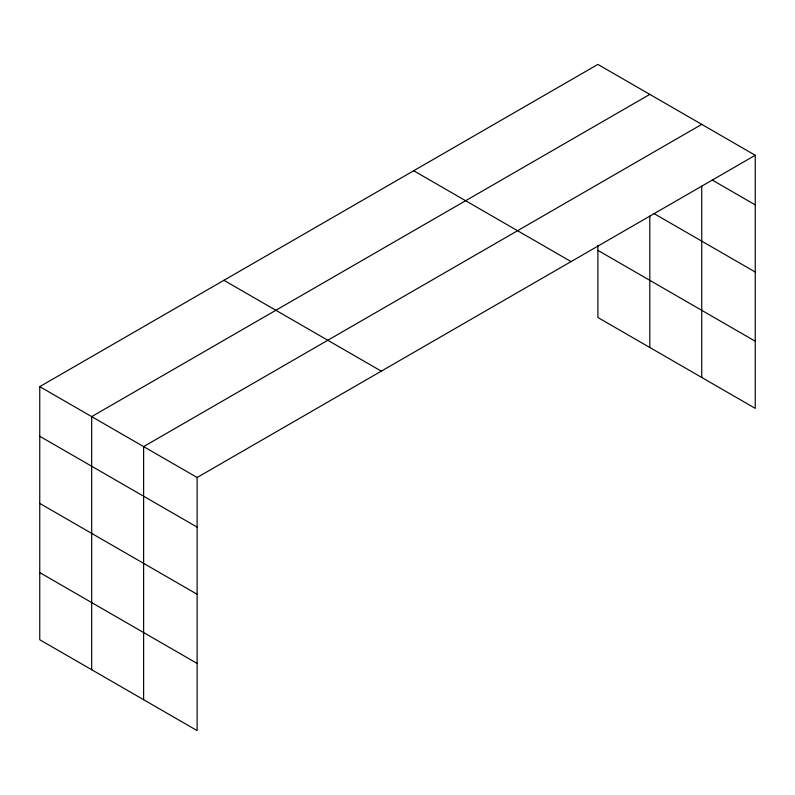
<?xml version="1.0" encoding="UTF-8"?>
<svg xmlns="http://www.w3.org/2000/svg" width="795" height="795" viewBox="0 0 795 795"><rect width="100%" height="100%" fill="white"/><g stroke="black" fill="none" stroke-linecap="round" stroke-linejoin="round"><path stroke-width="1.19" d="M755.25 155.264L597.88 64.405L39.75 386.638L39.75 639.736L197.12 730.595L197.12 477.497L755.25 155.264L755.25 408.362L597.88 317.503L597.88 245.417M649.813 94.386L91.683 416.62L91.683 669.718M701.746 124.378L143.617 446.601L143.617 699.699M712.449 180.167L755.25 204.881M654.047 213.607L755.25 272.029M597.88 250.355L755.25 341.214M413.698 170.746L571.068 261.605M223.932 280.297L381.302 371.156M39.75 386.638L197.12 477.497M39.75 436.256L197.12 527.115M39.75 503.404L197.12 594.263M39.75 572.589L197.12 663.447M701.746 186.199L701.746 377.466M649.813 216.091L649.813 347.485"/></g></svg>
